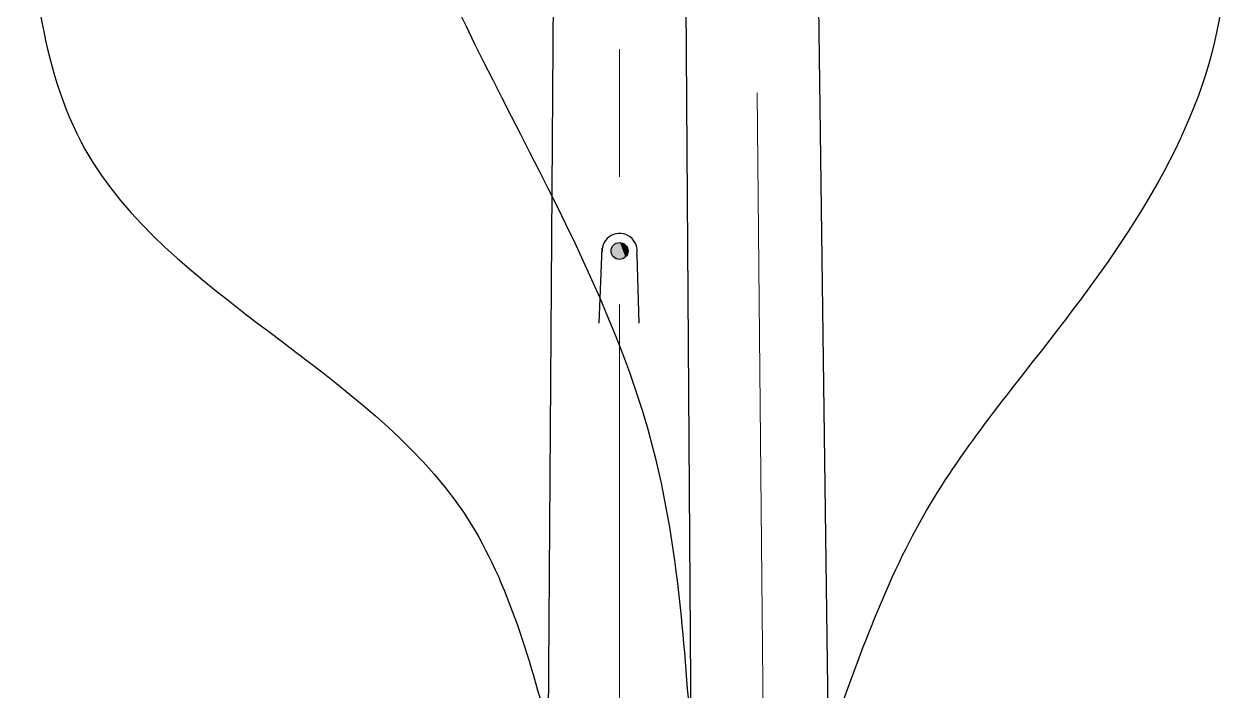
# Model space of a CAD drawing. Header units: millimetres. Extents: x -23083795 to 376618, y 113268 to 3804440.
# Drawn here: x 224033 to 226189, y 123794 to 124989 of the extents above; entities that cross this region are included whole.
import ezdxf

# ---------------------------------------------------------------- set-up
doc = ezdxf.new("R2010")
doc.units = ezdxf.units.MM
doc.header["$LTSCALE"] = 6
doc.linetypes.add('CENTER', pattern=[50.8, 31.75, -6.35, 6.35, -6.35])
doc.layers.add('duong tam', color=30, linetype='CENTER', lineweight=5)

msp = doc.modelspace()

# ---------------------------------------------------------------- hatches: boundary and pattern name
h = msp.add_hatch(color=160)
h.dxf.hatch_style = 1
h.paths.add_polyline_path([(225100.50802, 124597.71587, 0.4142135624), (225085.38605, 124582.5939, 0.4142135624), (225100.50802, 124567.47193)])
edge = h.paths.add_edge_path(flags=17)
edge.add_spline(control_points=[(225101.00756, 124597.70762), (225104.36348, 124589.02077), (225107.6577, 124580.31704), (225110.88623, 124571.59541)], knot_values=[46.5179286175, 46.5179286175, 46.5179286175, 46.5179286175, 47.0784858417, 47.0784858417, 47.0784858417, 47.0784858417], degree=3, periodic=0)
edge.add_arc((225100.50802, 124582.5939), 15.12197, 313.33793488, 360)
edge.add_arc((225100.50802, 124582.5939), 15.12197, 0, 88.10694613)
h.paths.add_polyline_path([(225115.62999, 124582.5939, 0.4142135624), (225100.50802, 124597.71587), (225100.50802, 124567.47193, 0.4142135624)])
h = msp.add_hatch(color=160)
h.dxf.hatch_style = 1
edge = h.paths.add_edge_path()
edge.add_spline(control_points=[(225101.00756, 124597.70762), (225104.36348, 124589.02077), (225107.6577, 124580.31704), (225110.88623, 124571.59541)], knot_values=[46.5179286175, 46.5179286175, 46.5179286175, 46.5179286175, 47.0784858417, 47.0784858417, 47.0784858417, 47.0784858417], degree=3, periodic=0)
edge.add_arc((225100.50802, 124582.5939), 15.12197, 313.33793488, 360)
edge.add_arc((225100.50802, 124582.5939), 15.12197, 0, 88.10694613)

# ---------------------------------------------------------------- linework, layer by layer
msp.add_line((224982.32604, 125199.99721, -1.36858), (224972.46706, 123721.14999, -1.36858))
at = {"color": 160}
for p, q in [((225063.92096, 124453.12805, -1.36858), (225069.47348, 124587.39487, -1.36858)), ((225131.18031, 124575.85577, -1.36858), (225135.12785, 124453.12805, -1.36858))]:
    msp.add_line(p, q, dxfattribs=at)
at = {"elevation": -1.36858}
for points in [[(225228.54898, 123721.14999), (225218.69, 125199.99721), (225238.69, 125207.42798), (225238.69, 125245.92884)], [(225474.93072, 123710.48849), (225455.04871, 125201.57294), (225434.95142, 125208.73639), (225434.45729, 125245.79449)]]:
    msp.add_lwpolyline(points, dxfattribs=at)
at = {"color": 160}
msp.add_circle((225100.50802, 124582.5939, -1.36858), 15.12197, dxfattribs=at)
msp.add_arc((225100.50802, 124582.5939, -1.36858), 31.4037, 347.60999791, 184.05765908, dxfattribs=at)
at = {"color": 1}
for points in [[(224627.61924, 126649.80421, -1.36858), (224700.02945, 125283.21455, -1.36858), (225160.22661, 124229.0068, -1.36858), (225227.8169, 123716.94737, -1.36858)], [(224033.46494, 125282.00697, -1.36858), (224142.60505, 124765.05475, -1.36858), (224820.62385, 124114.39144, -1.36858), (224975.65994, 123716.94737, -1.36858)], [(226176.67776, 125280.92091, -1.36858), (226180.15754, 125037.53205, -1.36858), (225887.08094, 124443.61785, -1.36858), (225650.95216, 124119.18352, -1.36858), (225479.97386, 123716.94737, -1.36858)]]:
    msp.add_spline(points, degree=3, dxfattribs=at)
at = {"layer": 'duong tam', "ltscale": 6}
for p, q in [((225100.50802, 123343.75375, -1.36858), (225100.50802, 128523.29449, -1.36858)), ((225313.31593, 128523.28784, -1.36858), (225361.27017, 123343.75375, -1.36858))]:
    msp.add_line(p, q, dxfattribs=at)

doc.saveas('drawing.dxf')
